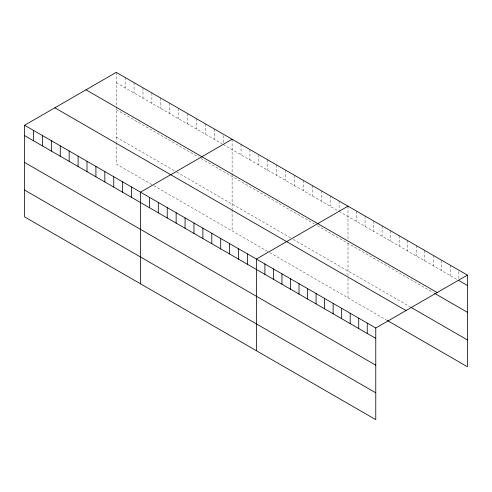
<?xml version="1.0" encoding="UTF-8"?>
<svg xmlns="http://www.w3.org/2000/svg" width="492" height="492" viewBox="0 0 492 492"><rect width="100%" height="100%" fill="white"/><g stroke="black" fill="none" stroke-linecap="round" stroke-linejoin="round"><path stroke-width="0.37" stroke-dasharray="2.46 1.84" d="M116.229 72.355L116.229 105.817M116.229 82.724L221.929 143.75M223.202 144.482L338.453 211.025M339.086 211.388L457.56 279.788M116.229 109.544L198.368 156.966M200.914 158.436L314.253 223.872M317.438 225.711L433.286 292.592M116.229 137.176L176.081 171.733M176.72 172.102L290.698 237.9M293.244 239.37L410.328 306.971M151.887 184.58L116.229 163.996L116.229 142.391M153.799 185.681L267.771 251.486M269.684 252.593L386.706 320.157M458.87 271.664L458.87 278.324M450.346 265.256L450.346 275.625M441.816 260.336L441.816 270.698M433.286 255.41L433.286 265.778M424.756 250.483L424.756 260.852M416.232 245.563L416.232 255.926M407.702 240.637L407.702 251.006M399.172 235.711L399.172 246.08M390.642 230.791L390.642 241.154M382.118 225.865L382.118 236.234M373.588 220.945L373.588 231.308M365.058 216.019L365.058 226.388M356.528 211.093L356.528 221.462M348.004 206.173L348.004 239.629M348.004 243.355L348.004 275.458M348.004 278.435L348.004 297.808M339.086 201.025L339.086 210.65M330.175 195.877L330.175 206.246M321.258 190.73L321.258 201.099M312.346 185.582L312.346 195.951M303.429 180.435L303.429 190.804M294.517 175.293L294.517 185.656M285.6 170.146L285.6 180.509M276.688 164.998L276.688 175.361M267.771 159.851L267.771 170.22M258.86 154.703L258.86 165.072M249.942 149.556L249.942 159.925M241.031 144.408L241.031 154.777M232.113 139.267L232.113 172.723M232.113 173.467L232.113 209.297M232.113 210.041L232.113 230.902M223.202 135.601L223.202 143.006M214.284 128.972L214.284 139.334M205.373 123.824L205.373 134.193M196.456 118.677L196.456 129.045M187.544 113.529L187.544 123.898M178.627 108.381L178.627 118.75M169.715 103.24L169.715 113.603M160.798 98.093L160.798 108.455M151.887 92.945L151.887 103.308M142.969 87.797L142.969 98.166M134.058 82.65L134.058 93.019M125.14 77.502L125.14 87.871M116.229 106.561L116.229 141.647"/><path stroke-width="0.74" d="M24.6 125.257L375.771 328.004L375.771 419.645L24.6 216.898L24.6 125.257L116.229 72.355L467.4 275.102L467.4 366.743L387.364 320.532M232.113 139.267L140.484 192.163L140.484 283.804M348.004 206.173L256.375 259.069L256.375 350.71M375.771 328.004L467.4 275.102M458.87 280.545L467.4 285.471M85.989 89.815L437.16 292.562M434.596 293.355L467.4 312.291M410.98 307.346L467.4 339.923M54.84 107.803L406.011 310.55M24.6 135.626L375.771 338.373M24.6 162.446L375.771 365.193M24.6 190.078L375.771 392.825M367.241 323.084L367.241 333.447M358.717 318.158L358.717 328.527M350.187 313.232L350.187 323.601M341.657 308.312L341.657 318.675M333.127 303.386L333.127 313.755M324.603 298.466L324.603 308.828M316.073 293.539L316.073 303.908M307.543 288.613L307.543 298.982M299.013 283.693L299.013 294.056M290.489 278.767L290.489 289.136M281.959 273.841L281.959 284.21M273.429 268.921L273.429 279.284M264.899 263.995L264.899 274.364M247.458 253.927L247.458 264.29M238.546 248.78L238.546 259.143M229.629 243.632L229.629 254.001M220.717 238.485L220.717 248.854M211.8 233.337L211.8 243.706M202.888 228.19L202.888 238.558M193.971 223.048L193.971 233.411M185.06 217.901L185.06 228.263M176.142 212.753L176.142 223.116M167.231 207.606L167.231 217.974M158.313 202.458L158.313 212.827M149.402 197.31L149.402 207.679M131.573 187.022L131.573 197.384M122.656 181.874L122.656 192.237M113.744 176.726L113.744 187.089M104.827 171.579L104.827 181.948M95.915 166.431L95.915 176.8M86.998 161.284L86.998 171.653M78.087 156.136L78.087 166.505M69.169 150.995L69.169 161.358M60.258 145.847L60.258 156.21M51.34 140.7L51.34 151.062M42.429 135.552L42.429 145.921M33.511 130.405L33.511 140.774"/></g></svg>
